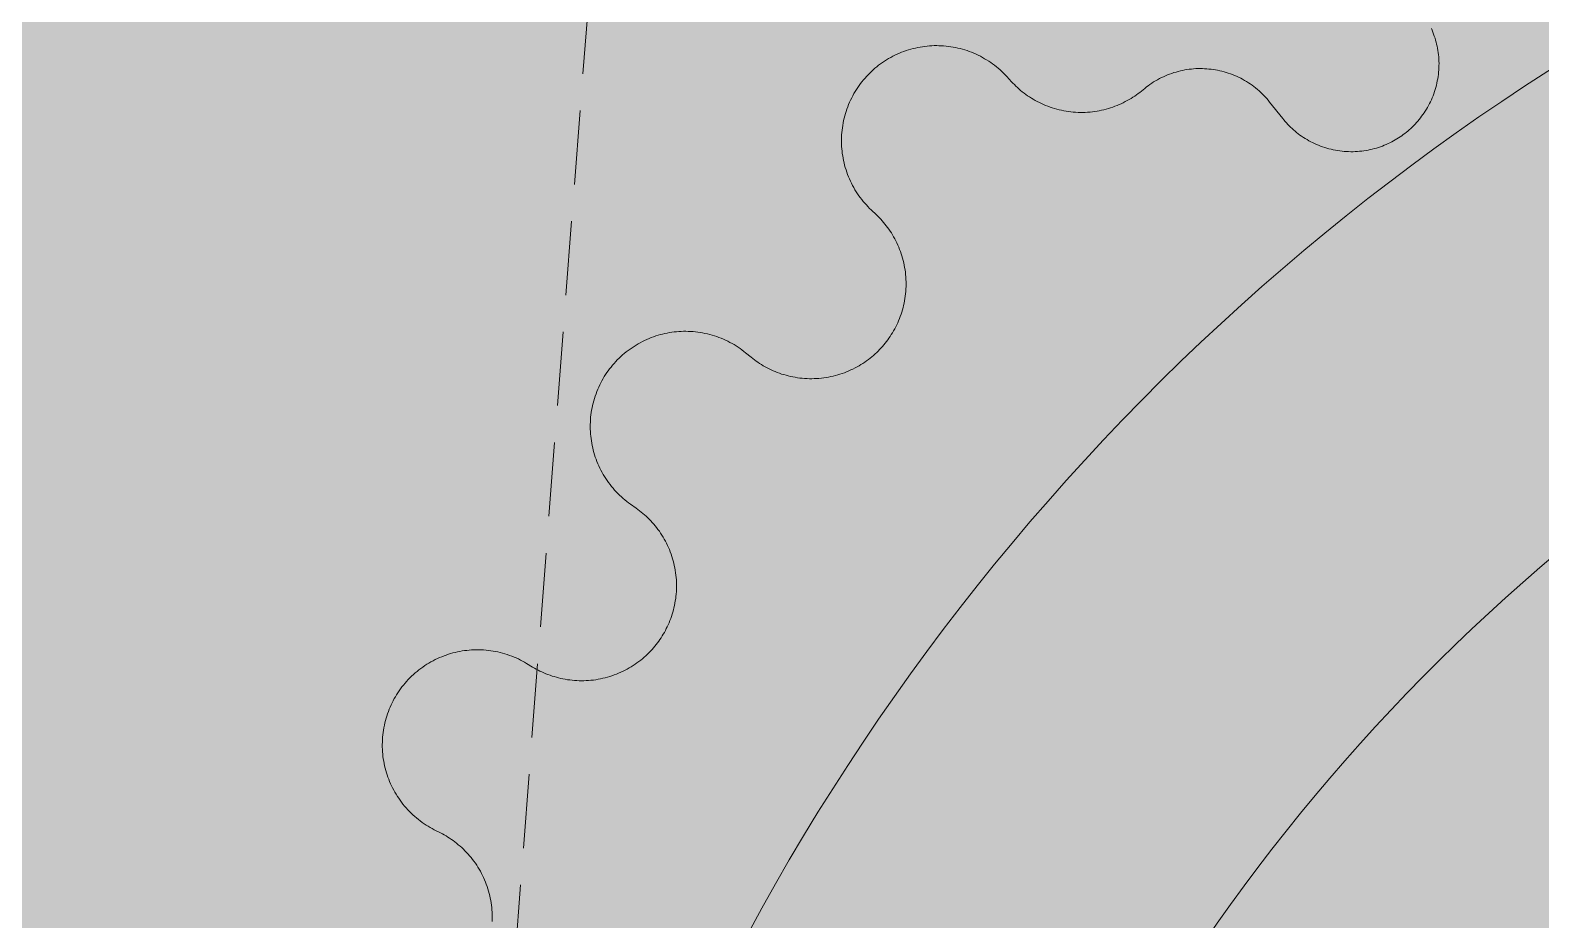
# Model space of a CAD drawing. Header units: millimetres. Extents: x 833941507 to 1669051331, y 817666127 to 1636299673.
# Drawn here: x 834573248.7 to 834573440.1, y 817985112.2 to 817985225 of the extents above; entities that cross this region are included whole.
import ezdxf

# ---------------------------------------------------------------- set-up
doc = ezdxf.new("R2010")
doc.units = ezdxf.units.MM
doc.header["$LTSCALE"] = 3
doc.linetypes.add('B0703', pattern=[4.6875, 3.125, -1.5625])
for name, color, linetype, lineweight in [('Hatch (CARR)', 252, 'Continuous', 35), ('Hatch (LTC&CB)', 252, 'Continuous', 35), ('UAJ-23FLOR-h', 251, 'Continuous', 9), ('UAJ-25CEIL-z', 8, 'B0703', 9), ('UAJ-42INFI', 1, 'Continuous', 18), ('UAJ-42INFI-h', 251, 'Continuous', 9)]:
    doc.layers.add(name, color=color, linetype=linetype, lineweight=lineweight)
doc.layers.add('UAJ-00XREF', color=7, linetype='Continuous')

# ---------------------------------------------------------------- blocks, each defined once
blk = doc.blocks.new('GBP-LTC-LB01')
at = {"layer": 'UAJ-23FLOR-h'}
h = blk.add_hatch(dxfattribs=at)
h.set_pattern_fill('EARTH,_O', color=256, scale=180, angle=45)
h.set_pattern_definition([(48.9989, (834576001.8, 818046085.3), (-112.727, 1612.5107), [1143, -1143]), (48.9989, (834575678.3, 818046366.6), (-112.727, 1612.5107), [1143, -1143]), (48.9989, (834575354.8, 818046647.8), (-112.727, 1612.5107), [1143, -1143]), (138.9989, (834575340.7, 818046849.3), (-1612.5107, -112.727), [1143, -1143]), (138.9989, (834575621.9, 818047172.8), (-1612.5107, -112.727), [1143, -1143]), (138.9989, (834575903.1, 818047496.3), (-1612.5107, -112.727), [1143, -1143])])
h.paths.add_polyline_path([(834572173.05, 818200349.17), (834310583.74, 818182062.08), (834331502.24, 817882831.69), (834364939.69, 817885169.23), (834473095.7, 818011283.6), (834480533.7, 818020120.4), (834485095.05, 818025709.55), (834491375.7, 818033619), (834497063.4, 818041013), (834493145.8, 818043678.7), (834512788.5, 818074029.25), (834518712.45, 818083675.25), (834526231.3, 818096325.1), (834534646.05, 818111073.05), (834545956, 818131981.3), (834557204.6, 818154198.8), (834564040, 818168496.8), (834570941.16, 818183576.43), (834578367.8, 818200696.3)])
h.paths.add_polyline_path([(834382131.31, 817956469.98), (834418268.73, 817958996.07), (834422062.41, 817963855.9), (834428403.04, 817964299.38), (834467239.2, 818010695.58), (834466445.21, 818021738.79), (834476097.72, 818035709.03), (834485267.1, 818048983.2), (834487014.89, 818051460.43), (834497268.33, 818067303.42), (834492893.38, 818129890.09), (834448056.59, 818126755.66), (834416896.58, 818105052.11), (834382061.37, 818080788.99), (834386167.45, 818022059.16), (834377588.38, 818021459.47)], flags=16)
edge = h.paths.add_edge_path(flags=16)
edge.add_line((834540292.29, 818142076.07), (834533466.32, 818141614.13))
edge.add_line((834533466.32, 818141614.13), (834523258.01, 818143862.71))
edge.add_line((834523258.01, 818143862.71), (834525896.87, 818155838.93))
edge.add_arc((834558382.43, 818267025.45), 115835.02, 237.2183981, 253.7131266, ccw=False)
edge.add_line((834495664.92, 818169638.25), (834498267.59, 818132356.98))
edge.add_line((834498267.59, 818132356.98), (834496346.42, 818130135.01))
edge.add_line((834496346.42, 818130135.01), (834492879.88, 818129892.67))
edge.add_line((834492879.88, 818129892.67), (834494229.58, 818110587.62))
edge.add_line((834494229.58, 818110587.62), (834496326.13, 818110708.38))
edge.add_line((834496326.13, 818110708.38), (834498420.21, 818080753.55))
edge.add_line((834498420.21, 818080753.55), (834498046.12, 818080727.4))
edge.add_line((834498046.12, 818080727.4), (834498254.52, 818077746.38))
edge.add_line((834498254.52, 818077746.38), (834503061.09, 818078082.4))
edge.add_line((834503061.09, 818078082.4), (834504979.52, 818081212.1))
edge.add_line((834504979.52, 818081212.1), (834509429.02, 818088470.93))
edge.add_line((834509429.02, 818088470.93), (834515217.16, 818097913.59))
edge.add_line((834515217.16, 818097913.59), (834526067.43, 818116415.54))
edge.add_line((834526067.43, 818116415.54), (834532489.2, 818127888.68))
edge.add_line((834532489.2, 818127888.68), (834534830.9, 818132146.3))
edge.add_line((834534830.9, 818132146.3), (834540292.29, 818142076.07))
h = blk.add_hatch(dxfattribs=at)
h.set_pattern_fill('EARTH,_O', color=256, scale=180, angle=45)
h.set_pattern_definition([(45.0000001, (-1082349.7, 54794.9), (-3e-06, 1616.4461018), [1143, -1143]), (45.0000001, (-1082652.8, 55098), (-3e-06, 1616.4461018), [1143, -1143]), (45.0000001, (-1082955.9, 55401.1), (-3e-06, 1616.4461018), [1143, -1143]), (135.0000001, (-1082955.9, 55603.1), (-1616.4461018, -3e-06), [1143, -1143]), (135.0000001, (-1082652.8, 55906.2), (-1616.4461018, -3e-06), [1143, -1143]), (135.0000001, (-1082349.7, 56209.3), (-1616.4461018, -3e-06), [1143, -1143])])
h.paths.add_polyline_path([(834669469.25, 818015499.17), (834651080.82, 818014213.79), (834651091.33, 818014066.03), (834669479.76, 818015351.52)], flags=16)
edge = h.paths.add_edge_path()
edge.add_arc((834611763.61, 818123015.07), 22001.28, 94.000719, 118.688683)
edge.add_line((834601201.89, 818142315.5), (834593918.34, 818141228.38))
edge.add_arc((834611768.4, 818123014.03), 25502.69, 93.997159, 134.421275, ccw=False)
edge.add_line((834609990.68, 818148454.69), (834618164.36, 818149025.84))
edge.add_line((834618164.36, 818149025.84), (834618408.29, 818145534.91))
edge.add_line((834618408.29, 818145534.91), (834616365.41, 818145392.16))
edge.add_line((834616365.41, 818145392.16), (834616609.39, 818141900.69))
edge.add_line((834616609.39, 818141900.69), (834611621.55, 818141552.15))
edge.add_line((834611621.55, 818141552.15), (834611377.61, 818145043.07))
edge.add_line((834611377.61, 818145043.07), (834610228.61, 818144962.74))
h.paths.add_polyline_path([(834673232.94, 818197365.88), (834607546.49, 818192773.89), (834599172.5, 818174435.3), (834588349.1, 818152374.5), (834578621.55, 818133890.65), (834568418.3, 818115665.3), (834556456.7, 818095618.3), (834546606.4, 818080041.6), (834532219.3, 818058623.75), (834523692.15, 818046595.75), (834515683.5, 818035708.5), (834508244.2, 818025929.9), (834500656.3, 818016266.1), (834489786.8, 818002934.1), (834483448.3, 817995421.3), (834478637.6, 817989841.7), (834458453.75, 817967379.3), (834441506.5, 817949096.36), (834383075.75, 817886437.08), (834482026.69, 817893354.51), (834551919.04, 817920008.6), (834634905.13, 817930637.13), (834634023, 817939309.35), (834633770.07, 817941795.89), (834633577.69, 817943687.02), (834508697.04, 817930983.61), (834507053.46, 817930191.44), (834506409.46, 817939426.96), (834507656.94, 817945566.73), (834503417.08, 818006767.03), (834503064.37, 818011762.67), (834514052.91, 818025791.94), (834520784.65, 818034889.35), (834526318.86, 818042436.94), (834532381.69, 818050705.63), (834536345.72, 818056472.68), (834542258.41, 818065225.62), (834550405.86, 818077286.91), (834561579, 818095001.96), (834574522.66, 818117080.03), (834587768.88, 818140310.21), (834609774.13, 818143594.98), (834610001.97, 818140335.89), (834634252.54, 818142031.47), (834636806.9, 818105492.47), (834642791.48, 818105913.75), (834646278.56, 818056032.58), (834640293.17, 818055614.16), (834643382.34, 818011424.91), (834641138.41, 818011267.96), (834645775.78, 817944927.87), (834639048.36, 817944243.52), (834640362.12, 817931328.11), (834651070.39, 817932706.91), (834650587.67, 817936476.13), (834685105.74, 817940896.86), (834685588.46, 817937127.64), (834691373.79, 817937868.57)])
blk = doc.blocks.new('inf_010')
at = {"layer": 'UAJ-42INFI'}
for points in [[(889585704.09, 757792683.56), (889585703.9, 757792683.78), (889585703.7, 757792684.01), (889585703.52, 757792684.24), (889585703.33, 757792684.47), (889585703.16, 757792684.72), (889585702.98, 757792684.96), (889585702.82, 757792685.22), (889585702.66, 757792685.47), (889585702.5, 757792685.74), (889585702.35, 757792686), (889585702.21, 757792686.27), (889585702.08, 757792686.55), (889585701.95, 757792686.83), (889585701.83, 757792687.11), (889585701.71, 757792687.39), (889585701.61, 757792687.68), (889585701.51, 757792687.97), (889585701.42, 757792688.26), (889585701.33, 757792688.56), (889585701.26, 757792688.85), (889585701.19, 757792689.15), (889585701.12, 757792689.45), (889585701.07, 757792689.75), (889585701.02, 757792690.05), (889585700.99, 757792690.35), (889585700.96, 757792690.65), (889585700.93, 757792690.95), (889585700.92, 757792691.25), (889585700.91, 757792691.55), (889585700.91, 757792691.85), (889585700.91, 757792692.15), (889585700.93, 757792692.44), (889585700.95, 757792692.74), (889585700.98, 757792693.03), (889585701.01, 757792693.33), (889585701.06, 757792693.63), (889585701.11, 757792693.92), (889585701.17, 757792694.22), (889585701.23, 757792694.51), (889585701.31, 757792694.81), (889585701.39, 757792695.1), (889585701.48, 757792695.39), (889585701.57, 757792695.68), (889585701.68, 757792695.97), (889585701.79, 757792696.25), (889585701.91, 757792696.54), (889585702.03, 757792696.82), (889585702.17, 757792697.09), (889585702.31, 757792697.37), (889585702.45, 757792697.64), (889585702.61, 757792697.9), (889585702.77, 757792698.16), (889585702.93, 757792698.42), (889585703.11, 757792698.67), (889585703.28, 757792698.92), (889585703.47, 757792699.16), (889585703.66, 757792699.4), (889585703.85, 757792699.63), (889585704.05, 757792699.85), (889585704.26, 757792700.07), (889585704.47, 757792700.29), (889585704.68, 757792700.49), (889585704.9, 757792700.69), (889585705.12, 757792700.89), (889585705.35, 757792701.08), (889585705.58, 757792701.26), (889585705.82, 757792701.44), (889585706.06, 757792701.62), (889585706.31, 757792701.79), (889585706.57, 757792701.95), (889585706.82, 757792702.11), (889585707.09, 757792702.26), (889585707.35, 757792702.4), (889585707.63, 757792702.54), (889585707.9, 757792702.67), (889585708.18, 757792702.8), (889585708.46, 757792702.92), (889585708.75, 757792703.03), (889585709.04, 757792703.13), (889585709.33, 757792703.23), (889585709.62, 757792703.32), (889585709.92, 757792703.4), (889585710.22, 757792703.47), (889585710.51, 757792703.54), (889585710.82, 757792703.6), (889585711.12, 757792703.65), (889585711.42, 757792703.69), (889585711.72, 757792703.72), (889585712.02, 757792703.75), (889585712.32, 757792703.77), (889585712.63, 757792703.78), (889585712.93, 757792703.79), (889585713.22, 757792703.79), (889585713.52, 757792703.78), (889585713.82, 757792703.76), (889585714.11, 757792703.73), (889585714.41, 757792703.7), (889585714.7, 757792703.66), (889585715, 757792703.62), (889585715.29, 757792703.56), (889585715.58, 757792703.5), (889585715.88, 757792703.43), (889585716.17, 757792703.36), (889585716.46, 757792703.27), (889585716.75, 757792703.18), (889585717.04, 757792703.08), (889585717.33, 757792702.97), (889585717.61, 757792702.86), (889585717.89, 757792702.74), (889585718.17, 757792702.61), (889585718.44, 757792702.47), (889585718.72, 757792702.33), (889585718.98, 757792702.18), (889585719.25, 757792702.03), (889585719.51, 757792701.86), (889585719.76, 757792701.69), (889585720.01, 757792701.52), (889585720.26, 757792701.34), (889585720.5, 757792701.15), (889585720.73, 757792700.96), (889585720.96, 757792700.76), (889585721.19, 757792700.55), (889585721.41, 757792700.35), (889585721.62, 757792700.13), (889585721.82, 757792699.92), (889585722.02, 757792699.7), (889585722.22, 757792699.47), (889585722.4, 757792699.24)], [(889585756.93, 757792691.48), (889585757.07, 757792691.29), (889585757.22, 757792691.09), (889585757.37, 757792690.89), (889585757.52, 757792690.7), (889585757.68, 757792690.51), (889585757.85, 757792690.32), (889585758.02, 757792690.13), (889585758.2, 757792689.95), (889585758.39, 757792689.77), (889585758.57, 757792689.59), (889585758.77, 757792689.42), (889585758.97, 757792689.25), (889585759.17, 757792689.08), (889585759.38, 757792688.92), (889585759.6, 757792688.76), (889585759.82, 757792688.6), (889585760.04, 757792688.45), (889585760.27, 757792688.31), (889585760.5, 757792688.17), (889585760.74, 757792688.03), (889585760.98, 757792687.9), (889585761.23, 757792687.78), (889585761.48, 757792687.66), (889585761.73, 757792687.55), (889585761.99, 757792687.44), (889585762.25, 757792687.34), (889585762.51, 757792687.25), (889585762.78, 757792687.17), (889585763.05, 757792687.08), (889585763.32, 757792687.01), (889585763.59, 757792686.94), (889585763.86, 757792686.89), (889585764.14, 757792686.83), (889585764.41, 757792686.79), (889585764.69, 757792686.75), (889585764.97, 757792686.72), (889585765.25, 757792686.69), (889585765.53, 757792686.67), (889585765.8, 757792686.66), (889585766.08, 757792686.66), (889585766.36, 757792686.66), (889585766.63, 757792686.67), (889585766.91, 757792686.69), (889585767.18, 757792686.71), (889585767.45, 757792686.74), (889585767.72, 757792686.78), (889585767.99, 757792686.82), (889585768.26, 757792686.87), (889585768.52, 757792686.93), (889585768.78, 757792686.99), (889585769.04, 757792687.06), (889585769.29, 757792687.13), (889585769.54, 757792687.21), (889585769.79, 757792687.29), (889585770.03, 757792687.38), (889585770.27, 757792687.48), (889585770.51, 757792687.57), (889585770.74, 757792687.68), (889585770.97, 757792687.79), (889585771.19, 757792687.9), (889585771.41, 757792688.01), (889585771.62, 757792688.14), (889585771.83, 757792688.26), (889585772.04, 757792688.39), (889585772.24, 757792688.52), (889585772.45, 757792688.66), (889585772.65, 757792688.8), (889585772.84, 757792688.95), (889585773.04, 757792689.1), (889585773.24, 757792689.26), (889585773.43, 757792689.43), (889585773.62, 757792689.6), (889585773.81, 757792689.78), (889585773.99, 757792689.96), (889585774.17, 757792690.15), (889585774.35, 757792690.34), (889585774.52, 757792690.54), (889585774.69, 757792690.74), (889585774.86, 757792690.95), (889585775.02, 757792691.16), (889585775.18, 757792691.38), (889585775.33, 757792691.61), (889585775.48, 757792691.84), (889585775.62, 757792692.07), (889585775.76, 757792692.31), (889585775.89, 757792692.55), (889585776.02, 757792692.79), (889585776.14, 757792693.04), (889585776.26, 757792693.29), (889585776.37, 757792693.55), (889585776.47, 757792693.81), (889585776.56, 757792694.07), (889585776.65, 757792694.34), (889585776.74, 757792694.6), (889585776.81, 757792694.87), (889585776.88, 757792695.15), (889585776.95, 757792695.42), (889585777, 757792695.69), (889585777.05, 757792695.97), (889585777.09, 757792696.25), (889585777.13, 757792696.52), (889585777.15, 757792696.8), (889585777.18, 757792697.08), (889585777.19, 757792697.36), (889585777.2, 757792697.63), (889585777.2, 757792697.91), (889585777.19, 757792698.18), (889585777.17, 757792698.46), (889585777.15, 757792698.73), (889585777.13, 757792699), (889585777.09, 757792699.27), (889585777.05, 757792699.54), (889585777.01, 757792699.8), (889585776.96, 757792700.06), (889585776.9, 757792700.32), (889585776.83, 757792700.58), (889585776.76, 757792700.83), (889585776.69, 757792701.08), (889585776.61, 757792701.33), (889585776.52, 757792701.57)], [(889585722.4, 757792699.24), (889585722.96, 757792698.54)], [(889585722.96, 757792698.54), (889585723.13, 757792698.34), (889585723.3, 757792698.14), (889585723.47, 757792697.94), (889585723.66, 757792697.74), (889585723.85, 757792697.55), (889585724.04, 757792697.36), (889585724.24, 757792697.17), (889585724.45, 757792696.98), (889585724.66, 757792696.8), (889585724.88, 757792696.62), (889585725.1, 757792696.45), (889585725.33, 757792696.28), (889585725.56, 757792696.12), (889585725.8, 757792695.96), (889585726.05, 757792695.8), (889585726.3, 757792695.65), (889585726.55, 757792695.51), (889585726.81, 757792695.37), (889585727.07, 757792695.24), (889585727.34, 757792695.11), (889585727.61, 757792694.99), (889585727.89, 757792694.87), (889585728.17, 757792694.76), (889585728.45, 757792694.66), (889585728.74, 757792694.57), (889585729.02, 757792694.48), (889585729.32, 757792694.4), (889585729.61, 757792694.33), (889585729.9, 757792694.26), (889585730.2, 757792694.2), (889585730.5, 757792694.15), (889585730.8, 757792694.11), (889585731.1, 757792694.07), (889585731.41, 757792694.05), (889585731.71, 757792694.02), (889585732.01, 757792694.01), (889585732.31, 757792694.01), (889585732.62, 757792694.01), (889585732.92, 757792694.02), (889585733.22, 757792694.04), (889585733.52, 757792694.06), (889585733.81, 757792694.09), (889585734.11, 757792694.13), (889585734.4, 757792694.18), (889585734.69, 757792694.23), (889585734.98, 757792694.29), (889585735.27, 757792694.36), (889585735.55, 757792694.44), (889585735.83, 757792694.52), (889585736.11, 757792694.6), (889585736.38, 757792694.69), (889585736.65, 757792694.79), (889585736.91, 757792694.9), (889585737.17, 757792695.01), (889585737.43, 757792695.12), (889585737.68, 757792695.24), (889585737.93, 757792695.37), (889585738.17, 757792695.5), (889585738.41, 757792695.63), (889585738.64, 757792695.77), (889585738.87, 757792695.91), (889585739.09, 757792696.06), (889585739.31, 757792696.21), (889585739.52, 757792696.36)], [(889585739.52, 757792696.36), (889585739.75, 757792696.52), (889585739.97, 757792696.68), (889585740.21, 757792696.83), (889585740.44, 757792696.98), (889585740.68, 757792697.12), (889585740.93, 757792697.25), (889585741.18, 757792697.38), (889585741.43, 757792697.5), (889585741.69, 757792697.62), (889585741.95, 757792697.73), (889585742.21, 757792697.83), (889585742.48, 757792697.93), (889585742.75, 757792698.02), (889585743.02, 757792698.1), (889585743.3, 757792698.18), (889585743.57, 757792698.25), (889585743.85, 757792698.31), (889585744.13, 757792698.37), (889585744.41, 757792698.42), (889585744.69, 757792698.46), (889585744.97, 757792698.49), (889585745.26, 757792698.52), (889585745.54, 757792698.54), (889585745.82, 757792698.55), (889585746.1, 757792698.56), (889585746.38, 757792698.56), (889585746.66, 757792698.55), (889585746.94, 757792698.53), (889585747.22, 757792698.51), (889585747.49, 757792698.48), (889585747.77, 757792698.45), (889585748.04, 757792698.4), (889585748.31, 757792698.36), (889585748.58, 757792698.3), (889585748.85, 757792698.24), (889585749.12, 757792698.17), (889585749.39, 757792698.09), (889585749.65, 757792698.01), (889585749.92, 757792697.92), (889585750.18, 757792697.82), (889585750.45, 757792697.72), (889585750.71, 757792697.6), (889585750.96, 757792697.49), (889585751.22, 757792697.36), (889585751.47, 757792697.23), (889585751.72, 757792697.09), (889585751.97, 757792696.95), (889585752.21, 757792696.8), (889585752.45, 757792696.64), (889585752.68, 757792696.48), (889585752.91, 757792696.31), (889585753.14, 757792696.14), (889585753.36, 757792695.96), (889585753.57, 757792695.78), (889585753.78, 757792695.59), (889585753.99, 757792695.39), (889585754.19, 757792695.19), (889585754.38, 757792694.99), (889585754.57, 757792694.78), (889585754.75, 757792694.57), (889585754.93, 757792694.36), (889585755.1, 757792694.14), (889585755.26, 757792693.92), (889585755.42, 757792693.69)], [(889585755.42, 757792693.69), (889585756.93, 757792691.48)], [(889585687.6, 757792666), (889585687.79, 757792665.82), (889585687.99, 757792665.65), (889585688.19, 757792665.48), (889585688.4, 757792665.31), (889585688.62, 757792665.14), (889585688.84, 757792664.98), (889585689.06, 757792664.82), (889585689.3, 757792664.67), (889585689.53, 757792664.52), (889585689.77, 757792664.37), (889585690.02, 757792664.23), (889585690.27, 757792664.1), (889585690.52, 757792663.97), (889585690.78, 757792663.85), (889585691.05, 757792663.73), (889585691.31, 757792663.61), (889585691.59, 757792663.51), (889585691.86, 757792663.41), (889585692.14, 757792663.31), (889585692.43, 757792663.22), (889585692.71, 757792663.14), (889585693, 757792663.07), (889585693.29, 757792663), (889585693.59, 757792662.94), (889585693.88, 757792662.89), (889585694.18, 757792662.84), (889585694.48, 757792662.81), (889585694.78, 757792662.77), (889585695.08, 757792662.75), (889585695.39, 757792662.74), (889585695.69, 757792662.73), (889585695.99, 757792662.73), (889585696.3, 757792662.74), (889585696.6, 757792662.75), (889585696.9, 757792662.77), (889585697.2, 757792662.8), (889585697.5, 757792662.84), (889585697.8, 757792662.89), (889585698.1, 757792662.94), (889585698.39, 757792663), (889585698.69, 757792663.07), (889585698.98, 757792663.14), (889585699.26, 757792663.22), (889585699.55, 757792663.31), (889585699.83, 757792663.41), (889585700.11, 757792663.51), (889585700.38, 757792663.61), (889585700.65, 757792663.73), (889585700.91, 757792663.85), (889585701.17, 757792663.97), (889585701.43, 757792664.1), (889585701.68, 757792664.24), (889585701.93, 757792664.38), (889585702.17, 757792664.52), (889585702.41, 757792664.68), (889585702.64, 757792664.83), (889585702.87, 757792664.99), (889585703.09, 757792665.15), (889585703.31, 757792665.32), (889585703.52, 757792665.49), (889585703.72, 757792665.66), (889585703.92, 757792665.84), (889585704.12, 757792666.02), (889585704.3, 757792666.2), (889585704.49, 757792666.39), (889585704.67, 757792666.58), (889585704.85, 757792666.78), (889585705.03, 757792666.98), (889585705.2, 757792667.19), (889585705.37, 757792667.4), (889585705.53, 757792667.62), (889585705.7, 757792667.85), (889585705.85, 757792668.08), (889585706.01, 757792668.31), (889585706.15, 757792668.55), (889585706.3, 757792668.8), (889585706.44, 757792669.05), (889585706.57, 757792669.31), (889585706.7, 757792669.57), (889585706.82, 757792669.83), (889585706.94, 757792670.1), (889585707.05, 757792670.37), (889585707.15, 757792670.65), (889585707.25, 757792670.93), (889585707.34, 757792671.21), (889585707.43, 757792671.49), (889585707.5, 757792671.78), (889585707.57, 757792672.08), (889585707.64, 757792672.37), (889585707.69, 757792672.67), (889585707.74, 757792672.96), (889585707.78, 757792673.26), (889585707.82, 757792673.56), (889585707.84, 757792673.87), (889585707.86, 757792674.17), (889585707.87, 757792674.47), (889585707.88, 757792674.78), (889585707.87, 757792675.08), (889585707.86, 757792675.38), (889585707.84, 757792675.69), (889585707.81, 757792675.99), (889585707.78, 757792676.29), (889585707.74, 757792676.59), (889585707.69, 757792676.88), (889585707.63, 757792677.18), (889585707.57, 757792677.47), (889585707.5, 757792677.76), (889585707.42, 757792678.05), (889585707.33, 757792678.33), (889585707.24, 757792678.61), (889585707.15, 757792678.89), (889585707.04, 757792679.16), (889585706.93, 757792679.43), (889585706.82, 757792679.7), (889585706.69, 757792679.96), (889585706.57, 757792680.21), (889585706.44, 757792680.47), (889585706.3, 757792680.71), (889585706.16, 757792680.96), (889585706.01, 757792681.19), (889585705.86, 757792681.43), (889585705.7, 757792681.65), (889585705.55, 757792681.87), (889585705.38, 757792682.09), (889585705.22, 757792682.3), (889585705.05, 757792682.51), (889585704.87, 757792682.71), (889585704.7, 757792682.9)], [(889585704.7, 757792682.9), (889585704.09, 757792683.56)], [(889585671.06, 757792648.48), (889585670.83, 757792648.67), (889585670.61, 757792648.87), (889585670.39, 757792649.07), (889585670.18, 757792649.28), (889585669.97, 757792649.49), (889585669.76, 757792649.71), (889585669.56, 757792649.94), (889585669.36, 757792650.17), (889585669.17, 757792650.41), (889585668.99, 757792650.65), (889585668.81, 757792650.9), (889585668.64, 757792651.15), (889585668.47, 757792651.41), (889585668.31, 757792651.67), (889585668.16, 757792651.94), (889585668.01, 757792652.21), (889585667.87, 757792652.48), (889585667.74, 757792652.76), (889585667.61, 757792653.04), (889585667.5, 757792653.32), (889585667.38, 757792653.6), (889585667.28, 757792653.89), (889585667.19, 757792654.18), (889585667.1, 757792654.47), (889585667.02, 757792654.76), (889585666.94, 757792655.06), (889585666.88, 757792655.35), (889585666.82, 757792655.65), (889585666.77, 757792655.94), (889585666.73, 757792656.24), (889585666.69, 757792656.53), (889585666.66, 757792656.82), (889585666.64, 757792657.12), (889585666.63, 757792657.42), (889585666.62, 757792657.71), (889585666.62, 757792658.01), (889585666.63, 757792658.31), (889585666.64, 757792658.61), (889585666.67, 757792658.92), (889585666.7, 757792659.22), (889585666.74, 757792659.52), (889585666.78, 757792659.82), (889585666.84, 757792660.12), (889585666.9, 757792660.42), (889585666.97, 757792660.72), (889585667.05, 757792661.02), (889585667.13, 757792661.31), (889585667.22, 757792661.6), (889585667.32, 757792661.89), (889585667.43, 757792662.18), (889585667.55, 757792662.47), (889585667.67, 757792662.75), (889585667.79, 757792663.02), (889585667.93, 757792663.3), (889585668.07, 757792663.57), (889585668.22, 757792663.83), (889585668.37, 757792664.1), (889585668.53, 757792664.35), (889585668.7, 757792664.6), (889585668.87, 757792664.85), (889585669.05, 757792665.09), (889585669.23, 757792665.33), (889585669.42, 757792665.56), (889585669.61, 757792665.78), (889585669.81, 757792666), (889585670.01, 757792666.22), (889585670.22, 757792666.43), (889585670.44, 757792666.64), (889585670.66, 757792666.84), (889585670.89, 757792667.04), (889585671.12, 757792667.23), (889585671.36, 757792667.42), (889585671.6, 757792667.6), (889585671.85, 757792667.77), (889585672.11, 757792667.94), (889585672.36, 757792668.11), (889585672.63, 757792668.26), (889585672.89, 757792668.41), (889585673.17, 757792668.56), (889585673.44, 757792668.69), (889585673.72, 757792668.82), (889585674, 757792668.95), (889585674.28, 757792669.06), (889585674.57, 757792669.17), (889585674.86, 757792669.27), (889585675.15, 757792669.36), (889585675.44, 757792669.45), (889585675.74, 757792669.53), (889585676.03, 757792669.6), (889585676.33, 757792669.66), (889585676.62, 757792669.72), (889585676.92, 757792669.76), (889585677.22, 757792669.8), (889585677.51, 757792669.84), (889585677.81, 757792669.86), (889585678.1, 757792669.88), (889585678.4, 757792669.89), (889585678.7, 757792669.89), (889585678.99, 757792669.89), (889585679.29, 757792669.88), (889585679.59, 757792669.86), (889585679.89, 757792669.83), (889585680.19, 757792669.8), (889585680.49, 757792669.76), (889585680.79, 757792669.71), (889585681.09, 757792669.65), (889585681.39, 757792669.58), (889585681.69, 757792669.51), (889585681.98, 757792669.43), (889585682.28, 757792669.34), (889585682.57, 757792669.25), (889585682.86, 757792669.15), (889585683.15, 757792669.04), (889585683.43, 757792668.92), (889585683.71, 757792668.79), (889585683.99, 757792668.66), (889585684.26, 757792668.53), (889585684.53, 757792668.38), (889585684.79, 757792668.23), (889585685.05, 757792668.07), (889585685.31, 757792667.91), (889585685.56, 757792667.74), (889585685.8, 757792667.56), (889585686.05, 757792667.38), (889585686.28, 757792667.2), (889585686.51, 757792667.01), (889585686.73, 757792666.81), (889585686.95, 757792666.61)], [(889585686.95, 757792666.61), (889585687.6, 757792666)], [(889585657.23, 757792628.75), (889585657.45, 757792628.6), (889585657.67, 757792628.46), (889585657.9, 757792628.32), (889585658.13, 757792628.18), (889585658.36, 757792628.05), (889585658.61, 757792627.92), (889585658.85, 757792627.8), (889585659.1, 757792627.68), (889585659.36, 757792627.56), (889585659.62, 757792627.45), (889585659.88, 757792627.35), (889585660.15, 757792627.25), (889585660.42, 757792627.16), (889585660.69, 757792627.07), (889585660.97, 757792626.99), (889585661.25, 757792626.92), (889585661.54, 757792626.85), (889585661.82, 757792626.79), (889585662.11, 757792626.74), (889585662.41, 757792626.69), (889585662.7, 757792626.65), (889585663, 757792626.62), (889585663.3, 757792626.6), (889585663.59, 757792626.58), (889585663.9, 757792626.57), (889585664.2, 757792626.57), (889585664.5, 757792626.57), (889585664.8, 757792626.58), (889585665.1, 757792626.6), (889585665.41, 757792626.63), (889585665.71, 757792626.67), (889585666.01, 757792626.71), (889585666.31, 757792626.76), (889585666.6, 757792626.82), (889585666.9, 757792626.88), (889585667.19, 757792626.96), (889585667.49, 757792627.04), (889585667.78, 757792627.13), (889585668.06, 757792627.22), (889585668.35, 757792627.32), (889585668.63, 757792627.43), (889585668.9, 757792627.54), (889585669.17, 757792627.67), (889585669.44, 757792627.79), (889585669.71, 757792627.93), (889585669.97, 757792628.07), (889585670.22, 757792628.21), (889585670.47, 757792628.36), (889585670.72, 757792628.52), (889585670.96, 757792628.68), (889585671.19, 757792628.84), (889585671.42, 757792629.02), (889585671.65, 757792629.19), (889585671.87, 757792629.37), (889585672.08, 757792629.55), (889585672.29, 757792629.74), (889585672.49, 757792629.93), (889585672.69, 757792630.12), (889585672.88, 757792630.32), (889585673.06, 757792630.52), (889585673.24, 757792630.72), (889585673.41, 757792630.92), (889585673.58, 757792631.13), (889585673.74, 757792631.33), (889585673.9, 757792631.54), (889585674.05, 757792631.76), (889585674.2, 757792631.98), (889585674.34, 757792632.21), (889585674.48, 757792632.44), (889585674.62, 757792632.67), (889585674.75, 757792632.91), (889585674.88, 757792633.16), (889585675, 757792633.41), (889585675.12, 757792633.67), (889585675.24, 757792633.92), (889585675.34, 757792634.19), (889585675.44, 757792634.46), (889585675.54, 757792634.73), (889585675.63, 757792635), (889585675.71, 757792635.28), (889585675.79, 757792635.56), (889585675.86, 757792635.85), (889585675.93, 757792636.14), (889585675.98, 757792636.43), (889585676.03, 757792636.72), (889585676.08, 757792637.02), (889585676.11, 757792637.31), (889585676.14, 757792637.61), (889585676.16, 757792637.91), (889585676.17, 757792638.21), (889585676.18, 757792638.51), (889585676.18, 757792638.82), (889585676.17, 757792639.12), (889585676.15, 757792639.42), (889585676.13, 757792639.73), (889585676.09, 757792640.03), (889585676.05, 757792640.33), (889585676.01, 757792640.63), (889585675.95, 757792640.93), (889585675.89, 757792641.22), (889585675.82, 757792641.52), (889585675.74, 757792641.81), (889585675.66, 757792642.1), (889585675.57, 757792642.39), (889585675.47, 757792642.67), (889585675.36, 757792642.95), (889585675.25, 757792643.23), (889585675.14, 757792643.5), (889585675.01, 757792643.77), (889585674.88, 757792644.03), (889585674.74, 757792644.29), (889585674.6, 757792644.55), (889585674.46, 757792644.8), (889585674.3, 757792645.05), (889585674.15, 757792645.29), (889585673.98, 757792645.52), (889585673.82, 757792645.75), (889585673.65, 757792645.98), (889585673.47, 757792646.2), (889585673.29, 757792646.41), (889585673.11, 757792646.62), (889585672.92, 757792646.82), (889585672.74, 757792647.02), (889585672.54, 757792647.21), (889585672.35, 757792647.4), (889585672.15, 757792647.58), (889585671.95, 757792647.75), (889585671.75, 757792647.92)], [(889585671.75, 757792647.92), (889585671.06, 757792648.48)], [(889585643.36, 757792609.06), (889585643.11, 757792609.22), (889585642.86, 757792609.38), (889585642.61, 757792609.55), (889585642.37, 757792609.72), (889585642.13, 757792609.9), (889585641.89, 757792610.09), (889585641.66, 757792610.29), (889585641.44, 757792610.49), (889585641.22, 757792610.7), (889585641, 757792610.91), (889585640.79, 757792611.13), (889585640.58, 757792611.36), (889585640.38, 757792611.59), (889585640.18, 757792611.82), (889585639.99, 757792612.07), (889585639.81, 757792612.31), (889585639.63, 757792612.56), (889585639.46, 757792612.82), (889585639.3, 757792613.08), (889585639.14, 757792613.34), (889585638.99, 757792613.6), (889585638.85, 757792613.87), (889585638.71, 757792614.15), (889585638.58, 757792614.42), (889585638.46, 757792614.7), (889585638.35, 757792614.98), (889585638.24, 757792615.26), (889585638.14, 757792615.55), (889585638.05, 757792615.83), (889585637.96, 757792616.12), (889585637.89, 757792616.4), (889585637.82, 757792616.69), (889585637.75, 757792616.98), (889585637.7, 757792617.27), (889585637.65, 757792617.56), (889585637.61, 757792617.86), (889585637.57, 757792618.16), (889585637.54, 757792618.46), (889585637.52, 757792618.76), (889585637.51, 757792619.06), (889585637.51, 757792619.37), (889585637.51, 757792619.67), (889585637.52, 757792619.98), (889585637.54, 757792620.28), (889585637.57, 757792620.59), (889585637.6, 757792620.89), (889585637.64, 757792621.2), (889585637.69, 757792621.5), (889585637.75, 757792621.8), (889585637.81, 757792622.1), (889585637.89, 757792622.4), (889585637.97, 757792622.7), (889585638.05, 757792622.99), (889585638.15, 757792623.28), (889585638.25, 757792623.57), (889585638.36, 757792623.85), (889585638.47, 757792624.13), (889585638.6, 757792624.41), (889585638.73, 757792624.68), (889585638.86, 757792624.95), (889585639, 757792625.21), (889585639.15, 757792625.47), (889585639.3, 757792625.73), (889585639.46, 757792625.98), (889585639.62, 757792626.22), (889585639.79, 757792626.46), (889585639.97, 757792626.7), (889585640.16, 757792626.94), (889585640.35, 757792627.17), (889585640.54, 757792627.4), (889585640.75, 757792627.62), (889585640.96, 757792627.84), (889585641.17, 757792628.06), (889585641.39, 757792628.27), (889585641.62, 757792628.47), (889585641.85, 757792628.67), (889585642.09, 757792628.86), (889585642.33, 757792629.05), (889585642.58, 757792629.23), (889585642.84, 757792629.4), (889585643.09, 757792629.57), (889585643.35, 757792629.73), (889585643.62, 757792629.89), (889585643.89, 757792630.04), (889585644.16, 757792630.18), (889585644.43, 757792630.31), (889585644.71, 757792630.44), (889585644.99, 757792630.56), (889585645.27, 757792630.67), (889585645.56, 757792630.77), (889585645.84, 757792630.87), (889585646.13, 757792630.96), (889585646.42, 757792631.04), (889585646.7, 757792631.11), (889585646.99, 757792631.18), (889585647.28, 757792631.24), (889585647.57, 757792631.29), (889585647.87, 757792631.34), (889585648.16, 757792631.38), (889585648.46, 757792631.41), (889585648.76, 757792631.43), (889585649.06, 757792631.45), (889585649.36, 757792631.46), (889585649.67, 757792631.46), (889585649.97, 757792631.45), (889585650.27, 757792631.44), (889585650.58, 757792631.42), (889585650.88, 757792631.39), (889585651.19, 757792631.35), (889585651.49, 757792631.31), (889585651.79, 757792631.25), (889585652.09, 757792631.19), (889585652.39, 757792631.12), (889585652.69, 757792631.05), (889585652.99, 757792630.97), (889585653.28, 757792630.88), (889585653.57, 757792630.78), (889585653.85, 757792630.67), (889585654.14, 757792630.56), (889585654.42, 757792630.44), (889585654.69, 757792630.32), (889585654.97, 757792630.18), (889585655.23, 757792630.05), (889585655.5, 757792629.9), (889585655.76, 757792629.75), (889585656.01, 757792629.6), (889585656.26, 757792629.43), (889585656.5, 757792629.27)], [(889585656.5, 757792629.27), (889585657.23, 757792628.75)], [(889585649.88, 757792596.95), (889585649.91, 757792597.24), (889585649.93, 757792597.53), (889585649.95, 757792597.83), (889585649.95, 757792598.12), (889585649.95, 757792598.42), (889585649.95, 757792598.72), (889585649.93, 757792599.02), (889585649.91, 757792599.32), (889585649.88, 757792599.62), (889585649.84, 757792599.92), (889585649.8, 757792600.22), (889585649.75, 757792600.52), (889585649.69, 757792600.82), (889585649.62, 757792601.11), (889585649.54, 757792601.41), (889585649.46, 757792601.7), (889585649.37, 757792601.99), (889585649.28, 757792602.28), (889585649.17, 757792602.56), (889585649.06, 757792602.84), (889585648.94, 757792603.12), (889585648.82, 757792603.4), (889585648.69, 757792603.67), (889585648.55, 757792603.93), (889585648.41, 757792604.2), (889585648.26, 757792604.45), (889585648.1, 757792604.71), (889585647.94, 757792604.96), (889585647.77, 757792605.2), (889585647.6, 757792605.44), (889585647.42, 757792605.67), (889585647.24, 757792605.9), (889585647.06, 757792606.12), (889585646.87, 757792606.34), (889585646.67, 757792606.55), (889585646.48, 757792606.75), (889585646.27, 757792606.95), (889585646.07, 757792607.14), (889585645.86, 757792607.33), (889585645.65, 757792607.51), (889585645.44, 757792607.68), (889585645.22, 757792607.85), (889585645.01, 757792608.01), (889585644.79, 757792608.17), (889585644.57, 757792608.32), (889585644.35, 757792608.46), (889585644.12, 757792608.6)], [(889585644.12, 757792608.6), (889585643.36, 757792609.06)]]:
    blk.add_lwpolyline(points, dxfattribs=at)
blk = doc.blocks.new('3A35X-MADL-P-LT-B01-0')
at = {"layer": 'UAJ-25CEIL-z'}
blk.add_line((834573278.78, 817984700.64), (834573753.94, 817990879.04), dxfattribs=at)
at = {"layer": 'UAJ-42INFI'}
for points in [[(834573644.69, 817985264.54), (834573615.06, 817985266, 0.406244), (834573305.29, 817984993.06), (834573205.68, 817983698.14)], [(834573642.23, 817985214.6), (834573612.59, 817985216.06, 0.406244), (834573355.14, 817984989.23), (834573255.53, 817983694.31)]]:
    blk.add_lwpolyline(points, format="xyb", dxfattribs=at)
at = {"layer": 'UAJ-42INFI-h'}
blk.add_lwpolyline([(834573639.76, 817985164.66), (834573610.13, 817985166.12, 0.406244), (834573404.99, 817984985.39), (834573305.38, 817983690.47)], format="xyb", dxfattribs=at)
at = {"rotation": 3.998908525164564}
blk.add_blockref('inf_010', (-0.01, 0.01), dxfattribs=at)

msp = doc.modelspace()

# ---------------------------------------------------------------- hatches: boundary and pattern name
at = {"layer": 'Hatch (CARR)'}
h = msp.add_hatch(dxfattribs=at)
h.set_pattern_fill('ANSI36', color=256, scale=150, angle=90)
h.set_pattern_definition([(135, (-187022.3, -52565.44), (-926.08891249, 252.5697034), [1190.625, -238.125, 0, -238.125])])
edge = h.paths.add_edge_path()
edge.add_line((834611924.53, 818109421.98), (834607685.93, 818109069.03))
edge.add_line((834607685.93, 818109069.03), (834607665.21, 818107991.06))
edge.add_arc((834589039.26, 818108445.6), 18631.5, 309.865898, 358.602068, ccw=False)
edge.add_arc((834615999.11, 818076947.93), 22831.06, 131.128719, 153.798926)
edge.add_arc((834586528.44, 818091417.12), 10000.02, 275.074548, 333.967897, ccw=False)
edge.add_line((834587412.96, 818081456.29), (834588264.12, 818069423.81))
edge.add_arc((834582903.89, 818050145.04), 20010.07, 39.448108, 74.462065, ccw=False)
edge.add_arc((834615731.57, 818077154), 22500.4, 219.443807, 234.520216)
edge.add_arc((834588161.64, 818038473.41), 25000.01, 12.166064, 54.52036, ccw=False)
edge.add_arc((834582999.18, 818037622.78), 30226.87, 2.039971, 11.679977, ccw=False)
edge.add_line((834613206.9, 818038698.76), (834615631.26, 818004019.26))
edge.add_arc((834569688.78, 818001746.14), 45998.68, -6.715736, 2.832547, ccw=False)
edge.add_arc((834571414.07, 818001695.79), 44279.6, 274.627227, 353.087902, ccw=False)
edge.add_line((834574986.22, 817957560.51), (834554838.44, 817955511.33))
edge.add_line((834554838.44, 817955511.33), (834555086.07, 817951969.1))
edge.add_line((834555086.07, 817951969.1), (834553985.14, 817951373.93))
edge.add_line((834553985.14, 817951373.93), (834556566.9, 817951132.02))
edge.add_line((834556566.9, 817951132.02), (834554870.83, 817950512.53))
edge.add_line((834554870.83, 817950512.53), (834555242.26, 817945199.33))
edge.add_line((834555242.26, 817945199.33), (834580663.58, 817947785.24))
edge.add_arc((834575886.06, 817997961), 50402.7, 275.439056, 360)
edge.add_arc((834575886.06, 817997961), 50402.7, 0, 6.033545)
edge.add_line((834626009.56, 818003258.87), (834625320, 818013122.62))
edge.add_arc((834725073.73, 818020096.29), 99997.19, 179.2295533, 183.9989755, ccw=False)
edge.add_line((834625085.58, 818021440.9), (834625236.7, 818032677.88))
edge.add_arc((834627922.06, 818032658), 2685.43, 108.98118, 179.57597, ccw=False)
edge.add_arc((834628204.41, 818032510.48), 2924.98, 77.00889, 113.27543, ccw=False)
edge.add_line((834628861.95, 818035360.6), (834628476.34, 818040874.23))
edge.add_arc((834628077.5, 818035877.4), 5012.73, 85.43643, 98.7313)
edge.add_arc((834628036.86, 818036256.39), 4631.99, 98.94599, 115.25566)
edge.add_arc((834625847.25, 818040897.82), 499.99, 179.2291, 295.2567, ccw=False)
edge.add_line((834625347.3, 818040904.54), (834625429.52, 818047019.11))
edge.add_arc((834645427.71, 818046750.21), 20000, 165.345013, 179.22962, ccw=False)
edge.add_line((834626078.37, 818051810.17), (834626528.55, 818053531.69))
edge.add_arc((834626915.54, 818053430.49), 400, 10.6952, 165.3453, ccw=False)
edge.add_arc((834673015.67, 818062137.18), 46515.12, 190.695171, 201.393906)
edge.add_line((834629705.69, 818045169.49), (834632608.66, 818049408.19))
edge.add_arc((834657538.96, 818054466.69), 25438.32, 165.436059, 191.469924, ccw=False)
edge.add_arc((834645834.11, 818057254.43), 13410.81, 134.755157, 164.388681, ccw=False)
edge.add_arc((834654069.52, 818049100.07), 25000, 110.949167, 135, ccw=False)
edge.add_line((834645131.03, 818072447.52), (834644597.61, 818080086.57))
edge.add_arc((834649926.78, 818053872.79), 26750, 101.491438, 112.960099)
edge.add_arc((834639130.33, 818079447.94), 1011.22, 186.41269, 290.94883, ccw=False)
edge.add_arc((834615732.29, 818077144.81), 22500, 5.586125, 15.960514)
edge.add_arc((834638326.4, 818083606.72), 1000, 72.18054, 195.96056, ccw=False)
edge.add_arc((834652938.87, 818129065.91), 46750, 252.180437, 259.459176)
edge.add_line((834644386.61, 818083104.83), (834643939.74, 818089497.14))
edge.add_arc((834650687.74, 818128671.74), 39751.54, 240.552646, 260.226455, ccw=False)
edge.add_arc((834638496.4, 818107130.24), 14999.51, 192.881128, 240.651972, ccw=False)
edge.add_line((834623874.36, 818103786.42), (834622817.43, 818108620.33))
edge.add_arc((834642767.11, 818112268.77), 20280.55, 185.544236, 190.363831, ccw=False)
edge.add_line((834622581.43, 818110309.38), (834612780.93, 818109493.29))
edge.add_arc((834641861.42, 818113470.75), 29351.23, 187.788264, 192.644584)
edge.add_line((834613222.05, 818107045.69), (834612137.99, 818106966.76))
edge.add_arc((834678301.99, 818113956.17), 66532.15, 183.9077542, 186.0302271, ccw=False)
edge = h.paths.add_edge_path(flags=16)
edge.add_arc((834615731.29, 818077153.7), 12500, 0, 180)
edge.add_arc((834615731.29, 818077153.7), 12500, 180, 360)
edge = h.paths.add_edge_path(flags=16)
edge.add_line((834611868.95, 818104450.81), (834613972.75, 818104597.88))
edge.add_line((834613972.75, 818104597.88), (834614793.18, 818100839.53))
edge.add_arc((834613826.07, 818100578.15), 1001.8, -85.3038, 15.12379, ccw=False)
edge.add_arc((834619584.26, 818044960.88), 54912.99, 95.933068, 97.326955)
edge.add_arc((834612511.22, 818100425.75), 1002.71, 172.27337, 273.99855, ccw=False)
edge.add_arc((834561933.96, 818106999.55), 50000, 352.600915, 357.078102)
edge = h.paths.add_edge_path(flags=16)
edge.add_line((834620090.91, 818049922.98), (834618289.66, 818049797.05))
edge.add_arc((834580970.7, 818042316.77), 38061.25, 11.334275, 15.917952)
edge.add_arc((834591802.88, 818043743.07), 27300.13, 19.276237, 22.152589)
edge.add_arc((834617550.89, 818054225.79), 500, 94.5376, 202.1526, ccw=False)
edge.add_arc((834615731.29, 818077153.7), 22500, 274.53759, 280.052608)
edge.add_arc((834619745.99, 818054506.8), 500, -8.8617, 100.0526, ccw=False)
edge.add_arc((834638671.98, 818051564.06), 18653.4, 171.162659, 185.047268)
edge = h.paths.add_edge_path(flags=16)
edge.add_line((834620198.06, 818047424.37), (834618701.71, 818047319.76))
edge.add_line((834618701.71, 818047319.76), (834619053.65, 818042377.79))
edge.add_line((834619053.65, 818042377.79), (834619277.55, 818039251.24))
edge.add_line((834619277.55, 818039251.24), (834621789.24, 818004177.33))
edge.add_arc((834571670.9, 818002621.7), 50142.48, -82.809427, 1.77783, ccw=False)
edge.add_line((834577947.23, 817952873.58), (834554875.83, 817950440.96))
edge.add_line((834554875.83, 817950440.96), (834554896.6, 817950143.9))
edge.add_line((834554896.6, 817950143.9), (834580030.46, 817952804.26))
edge.add_arc((834573485.43, 818001019.32), 48657.26, 277.730459, 360)
edge.add_line((834622142.69, 818001019.32), (834619659.92, 818038109.18))
edge.add_arc((834783609.84, 818029932.1), 164153.72, 174.3889035, 177.1447146, ccw=False)
edge.add_arc((834619491.3, 818046225.82), 789.84, 342.04557, 367.17034)
edge.add_line((834620274.96, 818046324.4), (834620198.06, 818047424.37))
h = msp.add_hatch(dxfattribs=at)
h.set_pattern_fill('ANSI37', color=10, scale=150)
edge = h.paths.add_edge_path()
edge.add_line((834608124.67, 818053522.58), (834606147.8, 818052086.92))
edge.add_line((834606147.8, 818052086.92), (834607353.97, 818050426.06))
edge.add_line((834607353.97, 818050426.06), (834609862.86, 818014620.63))
edge.add_line((834609862.86, 818014620.63), (834609379.08, 818014586.81))
edge.add_line((834609379.08, 818014586.81), (834610086.25, 818004483.1))
edge.add_line((834610086.25, 818004483.1), (834610539.27, 818004514.77))
edge.add_line((834610539.27, 818004514.77), (834610706.64, 818002120.62))
edge.add_line((834610706.64, 818002120.62), (834610557.77, 818002110.21))
edge.add_line((834610557.77, 818002110.21), (834610834.56, 817998139.85))
edge.add_line((834610834.56, 817998139.85), (834610486.99, 817998114.18))
edge.add_arc((834520229.53, 818026403.03), 94586.84, 332.7181106, 342.5977552, ccw=False)
edge.add_arc((834534026.5, 818020533.46), 79641.88, 325.3815398, 331.9213713, ccw=False)
edge.add_arc((834533795.72, 818020683.06), 79916.79, 321.0383391, 325.3872696, ccw=False)
edge.add_line((834595936.37, 817970431.36), (834591911.27, 817966463.99))
edge.add_arc((834580976.59, 817976781.73), 15034.06, 287.247267, 316.662797, ccw=False)
edge.add_arc((834571080.29, 818003715), 43715.04, 276.73322, 289.168661, ccw=False)
edge.add_line((834576205.73, 817960301.47), (834554660.6, 817958055.21))
edge.add_line((834554660.6, 817958055.21), (834554838.44, 817955511.33))
edge.add_line((834554838.44, 817955511.33), (834574986.22, 817957560.51))
edge.add_arc((834571414.07, 818001695.79), 44279.6, 274.627227, 353.087902)
edge.add_line((834615371.84, 817996366.89), (834612824.42, 818001153.58))
edge.add_line((834612824.42, 818001153.58), (834610209.13, 818038562.08))
edge.add_line((834610209.13, 818038562.08), (834612600.29, 818043741.45))
edge.add_arc((834588170.03, 818038475.53), 24991.35, 12.163932, 16.094758)
edge.add_line((834612181.83, 818045403.8), (834610162.71, 818046731.91))
edge.add_arc((834588161.64, 818038473.42), 23500, 20.574494, 27.032904)
edge.add_line((834609094.16, 818049154.22), (834610023.49, 818050600.23))
edge.add_arc((834588161.69, 818038473.47), 24999.93, 29.017166, 37.010848)
h = msp.add_hatch(dxfattribs=at)
h.set_pattern_fill('GOST_GLASS', color=256, scale=75, angle=90)
edge = h.paths.add_edge_path()
edge.add_line((834620198.06, 818047424.37), (834618701.71, 818047319.76))
edge.add_line((834618701.71, 818047319.76), (834619053.65, 818042377.79))
edge.add_line((834619053.65, 818042377.79), (834619277.55, 818039251.24))
edge.add_line((834619277.55, 818039251.24), (834621789.24, 818004177.33))
edge.add_arc((834571670.9, 818002621.7), 50142.48, -82.809427, 1.77783, ccw=False)
edge.add_line((834577947.23, 817952873.58), (834554875.83, 817950440.96))
edge.add_line((834554875.83, 817950440.96), (834554896.6, 817950143.9))
edge.add_line((834554896.6, 817950143.9), (834580030.46, 817952804.26))
edge.add_arc((834573485.43, 818001019.32), 48657.26, 277.730459, 360)
edge.add_line((834622142.69, 818001019.32), (834619659.92, 818038109.18))
edge.add_arc((834783609.84, 818029932.1), 164153.72, 174.3889035, 177.1447146, ccw=False)
edge.add_arc((834619491.3, 818046225.82), 789.84, 342.04557, 367.17034)
edge.add_line((834620274.96, 818046324.4), (834620198.06, 818047424.37))
at = {"layer": 'Hatch (LTC&CB)'}
h = msp.add_hatch(dxfattribs=at)
h.set_pattern_fill('ANSI38', color=256, scale=100)
h.set_pattern_definition([(318.99984, (834479093.73, 818230174.15), (208.29942, 239.6197), []), (48.99984, (834479093.73, 818230174.15), (176.97914, 687.53882), [793.75, -476.25])])
edge = h.paths.add_edge_path()
edge.add_line((834601196.19, 818142314.52), (834603754.26, 818142696.37))
edge.add_line((834603754.26, 818142696.37), (834603901.9, 818141707.33))
edge.add_line((834603901.9, 818141707.33), (834603810.47, 818141693.69))
edge.add_arc((834611763.29, 818123016.36), 20300, 113.064358, 141.357581)
edge.add_line((834595907.81, 818135692.86), (834595395.45, 818135656.86))
edge.add_line((834595395.45, 818135656.86), (834583111.72, 818114341.03))
edge.add_line((834583111.72, 818114341.03), (834578121.58, 818106513.89))
edge.add_line((834578121.58, 818106513.89), (834575731.65, 818102809.5))
edge.add_line((834575731.65, 818102809.5), (834574387.45, 818100725.98))
edge.add_line((834574387.45, 818100725.98), (834573113.98, 818098752.1))
edge.add_line((834573113.98, 818098752.1), (834573145.25, 818098730.65))
edge.add_line((834573145.25, 818098730.65), (834569989.11, 818093770.2))
edge.add_line((834569989.11, 818093770.2), (834566535, 818088385.68))
edge.add_line((834566535, 818088385.68), (834566514.09, 818088398.3))
edge.add_line((834566514.09, 818088398.3), (834558743.61, 818076256.63))
edge.add_line((834558743.61, 818076256.63), (834557653.4, 818074495.71))
edge.add_line((834557653.4, 818074495.71), (834553498.92, 818068288.56))
edge.add_line((834553498.92, 818068288.56), (834548580.86, 818060932.13))
edge.add_line((834548580.86, 818060932.13), (834544328.26, 818054726.34))
edge.add_line((834544328.26, 818054726.34), (834544332.15, 818054704.66))
edge.add_line((834544332.15, 818054704.66), (834540324.6, 818048716.69))
edge.add_line((834540324.6, 818048716.69), (834541041.32, 818048232.54))
edge.add_line((834541041.32, 818048232.54), (834540089.73, 818046823.83))
edge.add_line((834540089.73, 818046823.83), (834539737.55, 818047061.73))
edge.add_line((834539737.55, 818047061.73), (834533115.75, 818038377.74))
edge.add_line((834533115.75, 818038377.74), (834515220.96, 818015146.63))
edge.add_arc((834538026.01, 818000636.26), 27030, 147.532263, 176.187088)
edge.add_line((834511055.84, 818002433.72), (834511444.99, 817996891.23))
edge.add_line((834511444.99, 817996891.23), (834511474.11, 817996474.65))
edge.add_line((834511474.11, 817996474.65), (834508641.22, 817996276.61))
edge.add_line((834508641.22, 817996276.61), (834508910.68, 817992422.05))
edge.add_line((834508910.68, 817992422.05), (834511353.38, 817992955.96))
edge.add_line((834511353.38, 817992955.96), (834513357.66, 817964213.01))
edge.add_line((834513357.66, 817964213.01), (834513308.95, 817964209.6))
edge.add_line((834513308.95, 817964209.6), (834513879.4, 817955918.75))
edge.add_line((834513879.4, 817955918.75), (834514876.61, 817955988.46))
edge.add_line((834514876.61, 817955988.46), (834515053.07, 817953464.41))
edge.add_arc((834528221.07, 817954382.99), 13200, 183.990417, 259.837233)
edge.add_line((834525891.99, 817941390.09), (834525974.53, 817940578.71))
edge.add_line((834525974.53, 817940578.71), (834555356.34, 817943567.49))
edge.add_line((834555356.34, 817943567.49), (834594711.69, 817947570.8))
edge.add_line((834594711.69, 817947570.8), (834594754.2, 817947152.96))
edge.add_line((834594754.2, 817947152.96), (834616096.9, 817949323.98))
edge.add_line((834616096.9, 817949323.98), (834631854.21, 817950926.85))
edge.add_line((834631854.21, 817950926.85), (834631836.71, 817951177.16))
edge.add_line((834631836.71, 817951177.16), (834639760.38, 817951731.08))
edge.add_line((834639760.38, 817951731.08), (834640506.97, 817944391.59))
edge.add_line((834640506.97, 817944391.59), (834508703.57, 817930984.28))
edge.add_line((834508703.57, 817930984.28), (834508663.51, 817930982.16))
edge.add_line((834508663.51, 817930982.16), (834507053.46, 817930191.44))
edge.add_line((834507053.46, 817930191.44), (834506409.46, 817939426.96))
edge.add_line((834506409.46, 817939426.96), (834507674.95, 817945699.32))
edge.add_line((834507674.95, 817945699.32), (834503067.5, 818011766.68))
edge.add_line((834503067.5, 818011766.68), (834515005.94, 818027008.3))
edge.add_line((834515005.94, 818027008.3), (834526318.86, 818042436.95))
edge.add_line((834526318.86, 818042436.95), (834533248.43, 818051887.55))
edge.add_line((834533248.43, 818051887.55), (834545204.94, 818069586.37))
edge.add_line((834545204.94, 818069586.37), (834551695.41, 818079200.62))
edge.add_line((834551695.41, 818079200.62), (834551700.66, 818079300.57))
edge.add_line((834551700.66, 818079300.57), (834554860.11, 818084257.51))
edge.add_line((834554860.11, 818084257.51), (834556162.94, 818086301.54))
edge.add_line((834556162.94, 818086301.54), (834561579.11, 818095002.15))
edge.add_line((834561579.11, 818095002.15), (834564610.19, 818100023.59))
edge.add_line((834564610.19, 818100023.59), (834566711.84, 818103505.28))
edge.add_line((834566711.84, 818103505.28), (834567220.96, 818104369.68))
edge.add_line((834567220.96, 818104369.68), (834571219.85, 818111331.33))
edge.add_line((834571219.85, 818111331.33), (834579233.58, 818125278.3))
edge.add_line((834579233.58, 818125278.3), (834584805.19, 818135090.79))
edge.add_line((834584805.19, 818135090.79), (834587768.44, 818140310.15))
edge.add_line((834587768.44, 818140310.15), (834593953.37, 818141233.38))
edge.add_arc((834611682.41, 818123278.84), 25232.61, 93.846032, 134.637937, ccw=False)
edge.add_line((834609989.92, 818148454.62), (834618164.07, 818149025.82))
edge.add_line((834618164.07, 818149025.82), (834618408.01, 818145534.9))
edge.add_line((834618408.01, 818145534.9), (834616365.13, 818145392.15))
edge.add_line((834616365.13, 818145392.15), (834616609.11, 818141900.67))
edge.add_line((834616609.11, 818141900.67), (834611621.27, 818141552.12))
edge.add_line((834611621.27, 818141552.12), (834611377.33, 818145043.04))
edge.add_arc((834611845.2, 818122938.11), 22109.88, 91.212521, 118.792578)
h = msp.add_hatch(color=256, dxfattribs=at)
h.dxf.hatch_style = 1
edge = h.paths.add_edge_path()
edge.add_line((834513358.83, 817964213.1), (834514805.29, 817964314.21))
edge.add_line((834514805.29, 817964314.21), (834514905.32, 817962883.32))
edge.add_line((834514905.32, 817962883.32), (834522015.98, 817959924.65))
edge.add_line((834522015.98, 817959924.65), (834527599.83, 817958234.85))
edge.add_line((834527599.83, 817958234.85), (834531627.41, 817957331.96))
edge.add_line((834531627.41, 817957331.96), (834538597.73, 817957185.8))
edge.add_line((834538597.73, 817957185.8), (834550283.84, 817958000.71))
edge.add_line((834550283.84, 817958000.71), (834576164.25, 817960699.31))
edge.add_arc((834571429.66, 818001700.88), 41274.03, 276.586959, 289.104779)
edge.add_line((834584938.52, 817962700.16), (834585387.44, 817962731.44))
edge.add_line((834585387.44, 817962731.44), (834585119.41, 817966565.54))
edge.add_line((834585119.41, 817966565.54), (834584671.75, 817966534.24))
edge.add_line((834584671.75, 817966534.24), (834582845.22, 817993361.89))
edge.add_line((834582845.22, 817993361.89), (834584586.66, 817993483.63))
edge.add_line((834584586.66, 817993483.63), (834584565.21, 817993788.17))
edge.add_line((834584565.21, 817993788.17), (834583546.6, 817993716.97))
edge.add_line((834583546.6, 817993716.97), (834579511.62, 818051438.28))
edge.add_line((834579511.62, 818051438.28), (834571357.07, 818050868.21))
edge.add_line((834571357.07, 818050868.21), (834571728.42, 818045556.24))
edge.add_line((834571728.42, 818045556.24), (834551421, 818044136.6))
edge.add_line((834551421, 818044136.6), (834550915.36, 818053251.15))
edge.add_line((834550915.36, 818053251.15), (834550067.43, 818053191.87))
edge.add_line((834550067.43, 818053191.87), (834547980.34, 818050328.44))
edge.add_line((834547980.34, 818050328.44), (834547993.72, 818050137.14))
edge.add_line((834547993.72, 818050137.14), (834537098.76, 818035335.08))
edge.add_line((834537098.76, 818035335.08), (834533115.75, 818038377.74))
edge.add_line((834533115.75, 818038377.74), (834521762.77, 818023639.24))
edge.add_line((834521762.77, 818023639.24), (834515226.35, 818015153.63))
edge.add_arc((834538313.07, 818000540.46), 27322.9, 147.66747, 176.026674)
edge.add_line((834511055.84, 818002433.72), (834511474.11, 817996474.65))
edge.add_line((834511474.11, 817996474.65), (834508641.22, 817996276.61))
edge.add_line((834508641.22, 817996276.61), (834508910.68, 817992422.05))
edge.add_line((834508910.68, 817992422.05), (834511349.45, 817992955.1))
edge.add_line((834511349.45, 817992955.1), (834511354.85, 817992876.6))
edge.add_line((834511354.85, 817992876.6), (834513358.66, 817964213.08))
edge.add_line((834513358.66, 817964213.08), (834513358.83, 817964213.1))

# ---------------------------------------------------------------- block references
msp.add_blockref('GBP-LTC-LB01', (0, 0))
at = {"layer": 'UAJ-00XREF', "ltscale": 10, "rotation": 8.262983694057247e-05}
msp.add_blockref('3A35X-MADL-P-LT-B01-0', (1179.72, -1203.53), dxfattribs=at)

doc.saveas('drawing.dxf')
